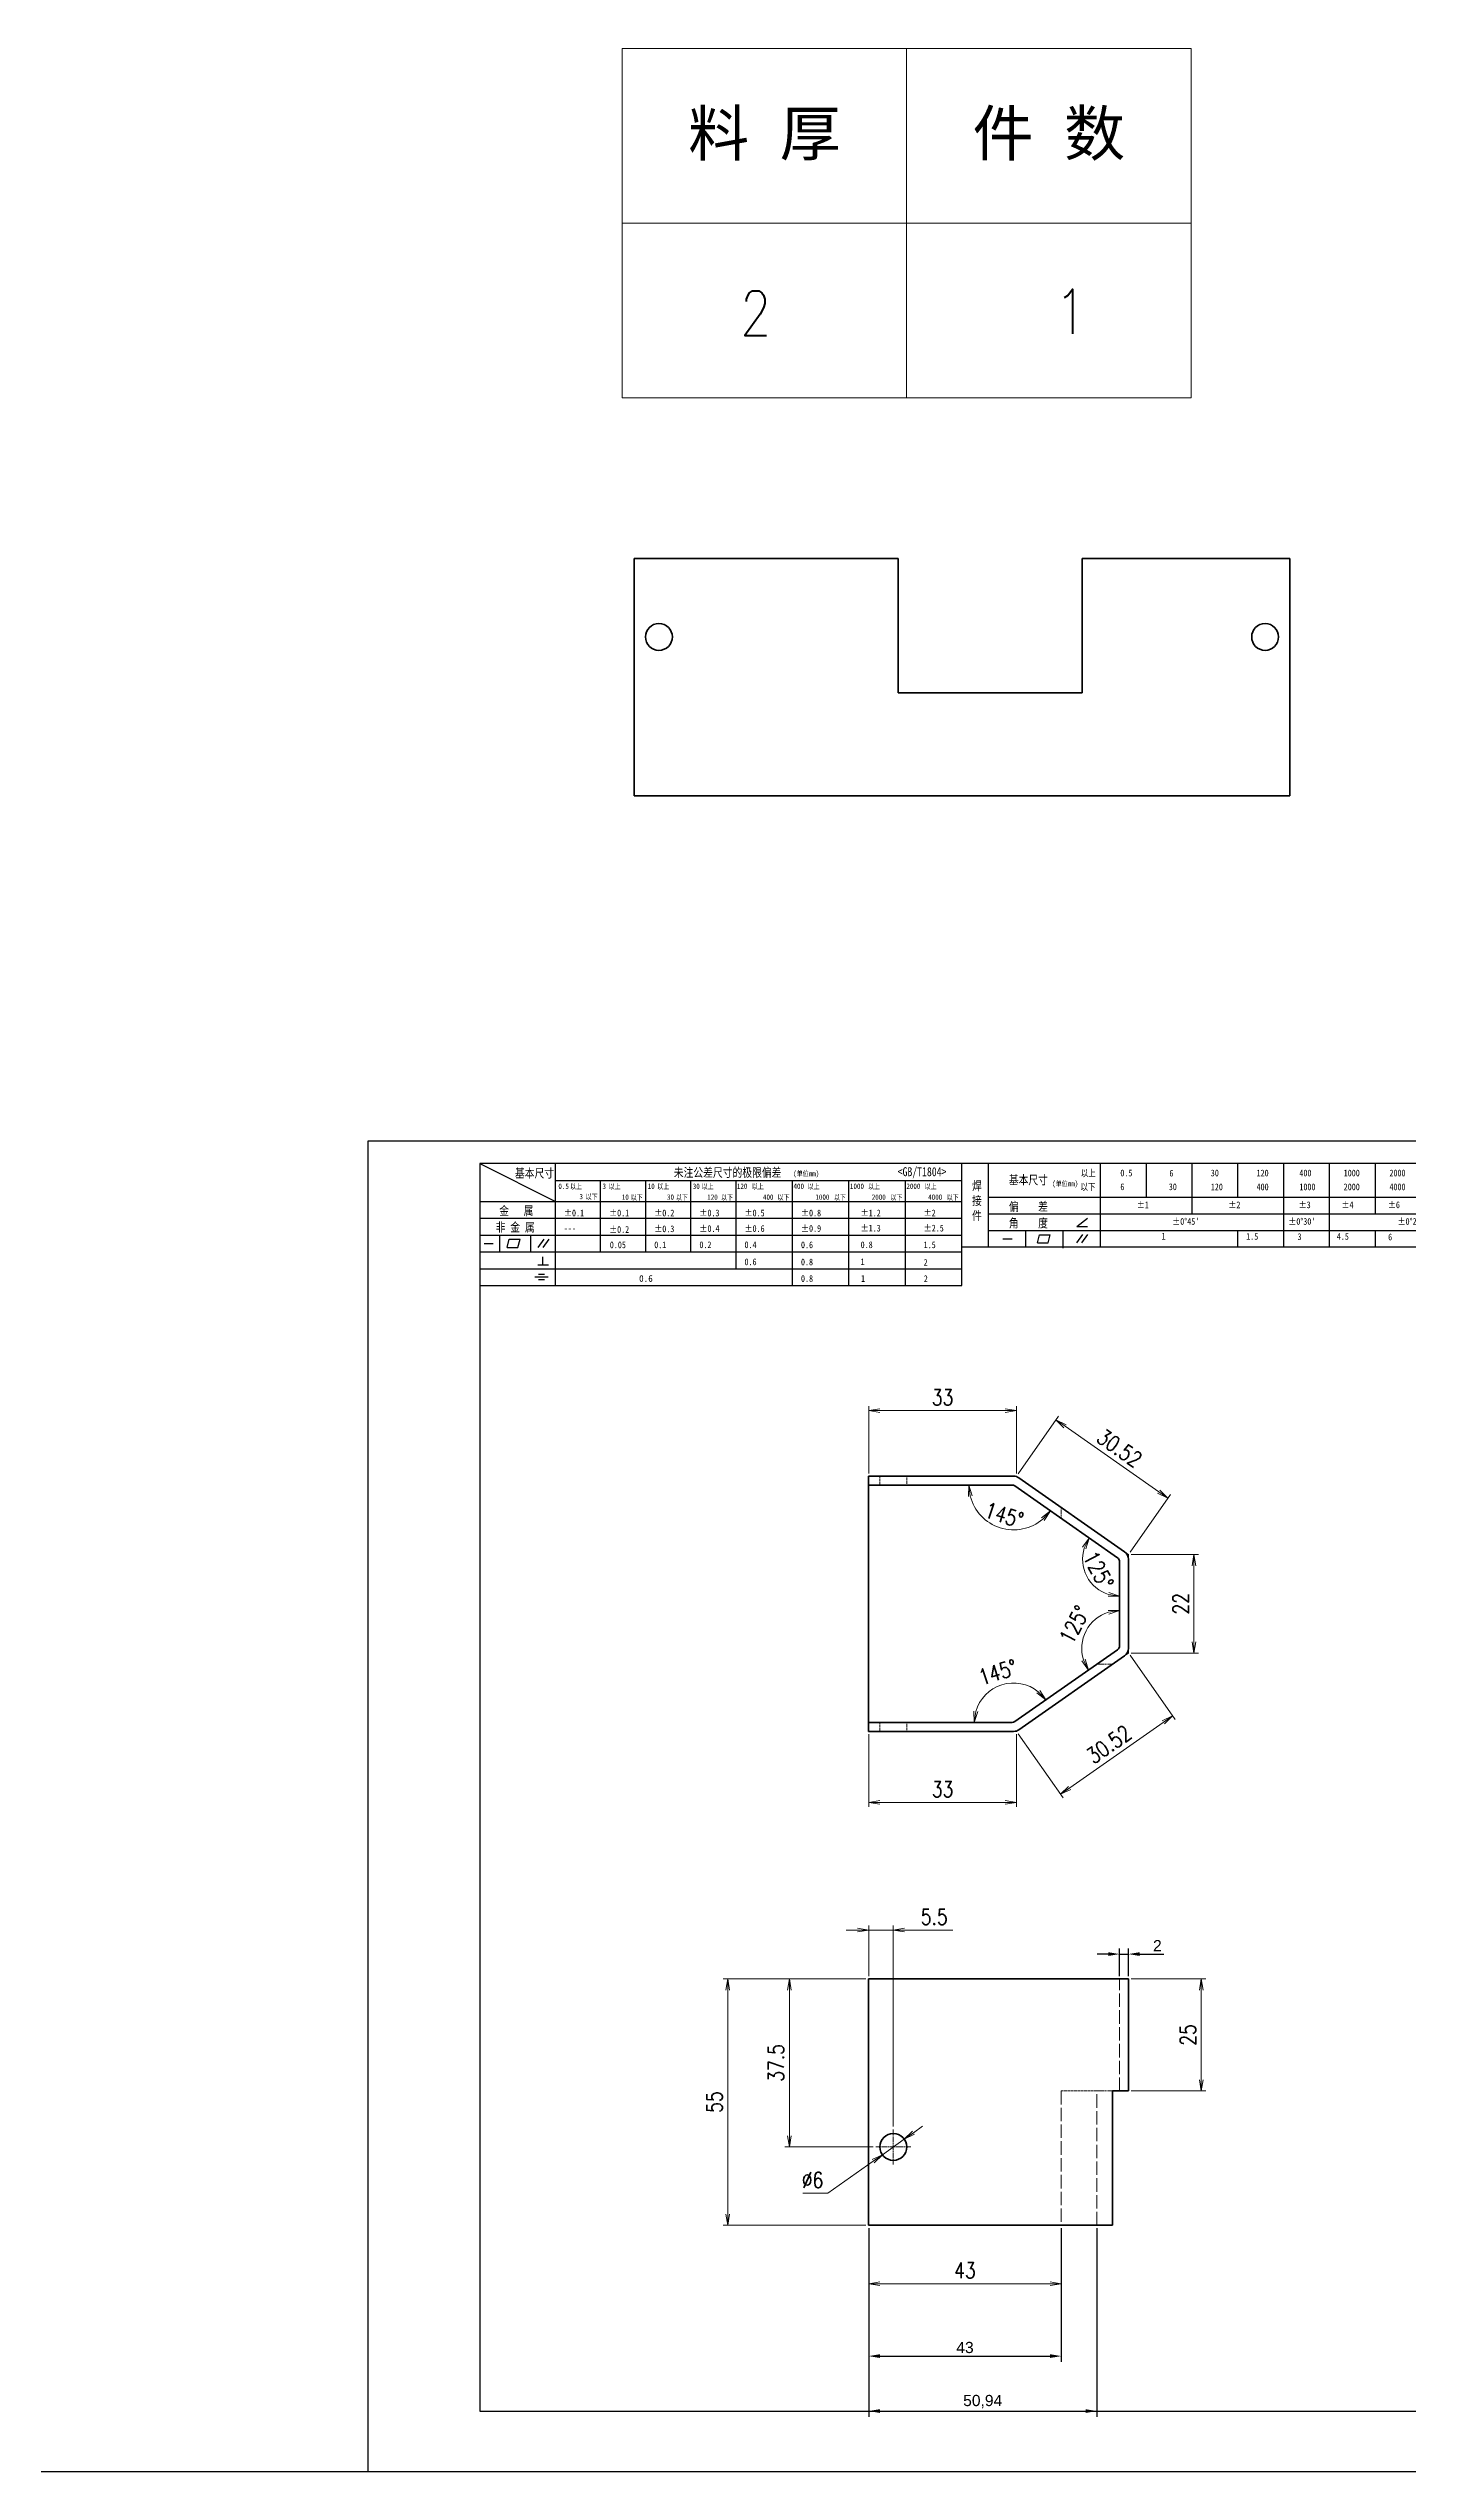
# Model space of a CAD drawing. Header units: millimetres. Extents: x 1201 to 11615, y -7347 to 2683.
# Drawn here: x 10223 to 10526, y -3109 to -2568 of the extents above; entities that cross this region are included whole.
import ezdxf
from ezdxf.enums import TextEntityAlignment as Align

# ---------------------------------------------------------------- set-up
doc = ezdxf.new("R2010")
doc.units = ezdxf.units.MM
doc.linetypes.add('AM_ISO02W050x2', pattern=[3.75, 3, -0.75])
doc.linetypes.add('AM_ISO08W050x2', pattern=[9, 6, -0.75, 1.5, -0.75])
for name, color, linetype, lineweight in [('CENTER', 2, 'AM_ISO08W050x2', 15), ('DIM', 3, 'Continuous', 20), ('DRAWING', 7, 'Continuous', 35), ('HIDDEN', 1, 'AM_ISO02W050x2', 18), ('图框', 7, 'Continuous', 15)]:
    doc.layers.add(name, color=color, linetype=linetype, lineweight=lineweight)
doc.layers.add('图\\M+19E79\\M+195B6\\M+18E9A', color=7, linetype='Continuous')
doc.styles.add('DIM', font='romans.shx', dxfattribs={"width": 0.8, "bigfont": 'bigfont.shx'})
doc.styles.get("Standard").update_dxf_attribs({"font": 'arial.ttf'})
doc.styles.add('国标', font='simfang.ttf', dxfattribs={"width": 0.8})
doc.dimstyles.new('ISO-25', dxfattribs={"dimtxt": 2.5, "dimasz": 2.5, "dimexe": 1.25, "dimexo": 0.625, "dimtad": 1, "dimtxsty": 'Standard', "dimcen": 2.5, "dimadec": 0, "dimazin": 0, "dimtfac": 1, "dimtmove": 0, "dimatfit": 3, "dimfxl": 0, "dimarcsym": 0})
doc.dimstyles.new('YH 1-1', dxfattribs={"dimtxt": 3.5, "dimasz": 2.5, "dimexe": 1, "dimexo": 0.625, "dimgap": 1.2, "dimtad": 1, "dimtoh": 1, "dimzin": 9, "dimdsep": 46, "dimtxsty": 'DIM', "dimblk": 'OPEN', "dimcen": 0, "dimclrd": 8, "dimclre": 8, "dimclrt": 2, "dimazin": 2, "dimtfac": 0.5, "dimtmove": 0, "dimatfit": 3, "dimldrblk": 'OPEN', "dimfxl": 0, "dimtolj": 1, "dimlwd": 13, "dimlwe": 13, "dimarcsym": 0})
doc.dimstyles.new('YH 1-1$0', dxfattribs={"dimtxt": 3.5, "dimasz": 2.5, "dimexe": 1, "dimexo": 0.625, "dimgap": 1.2, "dimtad": 1, "dimzin": 9, "dimdsep": 46, "dimtxsty": 'DIM', "dimblk": 'OPEN', "dimcen": 0, "dimclrd": 8, "dimclre": 8, "dimclrt": 2, "dimazin": 2, "dimtfac": 0.5, "dimtmove": 0, "dimatfit": 3, "dimldrblk": 'OPEN', "dimfxl": 0, "dimtolj": 1, "dimlwd": 13, "dimlwe": 13, "dimarcsym": 0})
doc.dimstyles.new('YH 1-1$3', dxfattribs={"dimtxt": 3.5, "dimasz": 2.5, "dimexe": 1, "dimexo": 0.625, "dimgap": 1.2, "dimtad": 1, "dimtoh": 1, "dimzin": 9, "dimdsep": 46, "dimtxsty": 'DIM', "dimblk": 'OPEN', "dimcen": 0, "dimclrd": 8, "dimclre": 8, "dimclrt": 2, "dimazin": 2, "dimtfac": 0.5, "dimtmove": 0, "dimatfit": 3, "dimldrblk": 'OPEN', "dimfxl": 0, "dimtolj": 1, "dimlwd": 13, "dimlwe": 13, "dimarcsym": 0})

# ---------------------------------------------------------------- blocks, each defined once
blk = doc.blocks.new('GZDEH零件A3图框V01版')
at = {"layer": 'Defpoints', "linetype": 'Continuous'}
for p, q in [((2857.49, -1549.46), (2857.49, -1846.46)), ((3277.49, -1549.46), (2857.49, -1549.46)), ((2857.49, -1846.46), (3277.49, -1846.46))]:
    blk.add_line(p, q, dxfattribs=at)
at = {"layer": '图\\M+19E79\\M+195B6\\M+18E9A', "linetype": 'Continuous', "lineweight": 30}
for p, q in [((2882.49, -1554.46), (2882.49, -1832.96)), ((3272.49, -1554.46), (2882.49, -1554.46)), ((2882.49, -1832.96), (3272.49, -1832.96))]:
    blk.add_line(p, q, dxfattribs=at)
at = {"layer": '图\\M+19E79\\M+195B6\\M+18E9A', "color": 9}
for p, q in [((2882.49, -1554.46), (2899.37, -1562.92)), ((2899.37, -1581.67), (2899.37, -1554.46)), ((2990.09, -1581.67), (2990.09, -1554.46)), ((2996.09, -1573.08), (2996.09, -1554.46)), ((3021.09, -1561.98), (3021.09, -1554.46)), ((3031.31, -1561.98), (3031.31, -1554.46)), ((3041.53, -1561.98), (3041.53, -1554.46)), ((3051.75, -1561.98), (3051.75, -1554.46)), ((3061.98, -1561.98), (3061.98, -1554.46)), ((3072.2, -1561.98), (3072.2, -1554.46)), ((3082.42, -1561.98), (3082.42, -1554.46)), ((2882.49, -1562.92), (2990.09, -1562.92)), ((2899.37, -1558.24), (2990.09, -1558.24)), ((2909.45, -1574.17), (2909.45, -1558.24)), ((2919.53, -1574.17), (2919.53, -1558.24)), ((2929.61, -1574.17), (2929.61, -1558.24)), ((2939.69, -1577.92), (2939.69, -1558.24)), ((2952.29, -1581.67), (2952.29, -1558.24)), ((2964.89, -1581.67), (2964.89, -1558.24)), ((2977.49, -1581.67), (2977.49, -1558.24)), ((2996.09, -1561.98), (3113.09, -1561.98)), ((3021.09, -1573.08), (3021.09, -1561.98)), ((3041.53, -1565.68), (3041.53, -1561.98)), ((3061.98, -1573.08), (3061.98, -1561.98)), ((3072.2, -1573.08), (3072.2, -1561.98)), ((3082.42, -1565.68), (3082.42, -1561.98)), ((2882.49, -1566.67), (2990.09, -1566.67)), ((2996.09, -1565.68), (3113.09, -1565.68)), ((3015.75, -1568.51), (3018.15, -1566.66)), ((3015.75, -1568.51), (3018.15, -1568.51)), ((2882.49, -1570.42), (2990.09, -1570.42)), ((2882.49, -1574.17), (2990.09, -1574.17)), ((2883.43, -1572.27), (2885.49, -1572.27)), ((2886.92, -1574.12), (2886.92, -1570.42)), ((2888.59, -1573.16), (2889.07, -1571.37)), ((2888.59, -1573.16), (2891, -1573.16)), ((2889.07, -1571.37), (2891.48, -1571.37)), ((2891, -1573.16), (2891.48, -1571.37)), ((2893.91, -1574.12), (2893.91, -1570.42)), ((2895.52, -1573.16), (2896.85, -1571.3)), ((2896.6, -1573.16), (2897.94, -1571.3)), ((2990.09, -1573.08), (3113.09, -1573.08)), ((2996.09, -1569.38), (3113.09, -1569.38)), ((2999.26, -1571.23), (3001.32, -1571.23)), ((3004.42, -1573.08), (3004.42, -1569.38)), ((3006.97, -1572.12), (3007.45, -1570.33)), ((3006.97, -1572.12), (3009.39, -1572.12)), ((3007.45, -1570.33), (3009.86, -1570.33)), ((3009.39, -1572.12), (3009.86, -1570.33)), ((3012.75, -1573.08), (3012.75, -1569.38)), ((3012.75, -1573.33), (3012.75, -1573.08)), ((3015.81, -1572.12), (3017.15, -1570.26)), ((3016.89, -1572.12), (3018.23, -1570.26)), ((3051.75, -1573.08), (3051.75, -1569.38)), ((3082.42, -1573.08), (3082.42, -1569.48)), ((2882.49, -1577.92), (2990.09, -1577.92)), ((2895.42, -1577.05), (2897.81, -1577.05)), ((2895.57, -1579.17), (2896.92, -1579.17)), ((2896.58, -1577.05), (2896.58, -1575.28)), ((2882.49, -1581.67), (2990.09, -1581.67)), ((2894.79, -1579.77), (2897.77, -1579.77)), ((2895.57, -1580.37), (2896.93, -1580.37))]:
    blk.add_line(p, q, dxfattribs=at)
at = {"layer": '图\\M+19E79\\M+195B6\\M+18E9A', "color": 9, "style": '国标', "width": 0.8}
for s, height, p in [('基本尺寸', 2, (2890.33, -1557.58)), ('未注公差尺寸的极限偏差', 2, (2925.81, -1557.44)), ('<GB/T1804>', 2, (2975.78, -1557.27)), ('基本尺寸', 2, (3000.6, -1559.1)), ('以上', 1.5, (3016.64, -1557.33)), ('0.5', 1.5, (3025.49, -1557.3)), ('6', 1.5, (3036.45, -1557.34)), ('30', 1.5, (3045.69, -1557.31)), ('120', 1.5, (3055.91, -1557.31)), ('400', 1.5, (3065.46, -1557.31)), ('1000', 1.5, (3075.36, -1557.31)), ('2000', 1.5, (3085.57, -1557.31)), ('30', 1.2, (2930.04, -1560.11)), ('偏    差', 2, (3000.6, -1565.04)), ('以下', 1.5, (3016.58, -1560.43)), ('6', 1.5, (3025.49, -1560.38)), ('±1', 1.5, (3029.16, -1564.42)), ('30', 1.5, (3036.31, -1560.39)), ('120', 1.5, (3045.69, -1560.41)), ('±2', 1.5, (3049.61, -1564.42)), ('400', 1.5, (3055.91, -1560.41)), ('±3', 1.5, (3065.3, -1564.42)), ('1000', 1.5, (3065.46, -1560.41)), ('±4', 1.5, (3074.85, -1564.42)), ('2000', 1.5, (3075.36, -1560.41)), ('±6', 1.5, (3085.22, -1564.42)), ('4000', 1.5, (3085.57, -1560.41)), ('非 金 属', 2, (2886.02, -1569.65)), ('金   属', 2, (2886.82, -1565.98)), ('±0.1', 1.5, (2901.27, -1566.23)), ('±0.1', 1.5, (2911.35, -1566.23)), ('±0.2', 1.5, (2911.35, -1569.92)), ('±0.2', 1.5, (2921.43, -1566.23)), ('±0.3', 1.5, (2921.43, -1569.77)), ('±0.3', 1.5, (2931.51, -1566.23)), ('±0.4', 1.5, (2931.51, -1569.71)), ('±0.5', 1.5, (2941.59, -1566.23)), ('±0.6', 1.5, (2941.59, -1569.71)), ('±0.8', 1.5, (2954.19, -1566.23)), ('±0.9', 1.5, (2954.19, -1569.68)), ('±1.2', 1.5, (2967.51, -1566.23)), ('±1.3', 1.5, (2967.51, -1569.62)), ('±2', 1.5, (2981.58, -1566.23)), ('±2.5', 1.5, (2981.58, -1569.61)), ('角    度', 2, (3000.6, -1568.74)), ("±0%%D45'", 1.5, (3037.06, -1568.12)), ("±0%%D30'", 1.5, (3062.98, -1568.12)), ("±0%%D20'", 1.5, (3087.38, -1568.12)), ('---', 1.5, (2901.27, -1569.65)), ('0.1', 1.5, (2921.43, -1573.34)), ('0.2', 1.5, (2931.51, -1573.33)), ('0.4', 1.5, (2941.59, -1573.33)), ('0.6', 1.5, (2954.19, -1573.35)), ('0.8', 1.5, (2967.51, -1573.33)), ('1.5', 1.5, (2981.58, -1573.34)), ('1', 1.5, (3034.69, -1571.43)), ('1.5', 1.5, (3053.59, -1571.46)), ('3', 1.5, (3065.05, -1571.53)), ('4.5', 1.5, (3073.82, -1571.46)), ('6', 1.5, (3085.28, -1571.6)), ('0.6', 1.5, (2941.59, -1577.14)), ('0.8', 1.5, (2954.19, -1577.17)), ('0.8', 1.5, (2954.19, -1580.87)), ('1', 1.5, (2967.51, -1577.12)), ('1', 1.5, (2967.59, -1580.86)), ('2', 1.5, (2981.58, -1577.26)), ('2', 1.5, (2981.62, -1580.89))]:
    blk.add_text(s, height=height, dxfattribs=at).set_placement(p)
at = {"layer": '图\\M+19E79\\M+195B6\\M+18E9A', "color": 9, "lineweight": 15, "style": '国标', "width": 0.8}
for s, p in [('(单位mm)', (2952.44, -1557.27)), ('0.5', (2900.03, -1560.11)), ('以上', (2902.64, -1560.16)), ('3', (2904.73, -1562.41)), ('以下', (2906.1, -1562.46)), ('3', (2909.88, -1560.11)), ('以上', (2911.25, -1560.16)), ('10', (2914.19, -1562.54)), ('以下', (2916.18, -1562.59)), ('10', (2919.96, -1560.11)), ('以上', (2922.09, -1560.16)), ('30', (2924.27, -1562.54)), ('以下', (2926.26, -1562.59)), ('以上', (2932.02, -1560.16)), ('120', (2933.26, -1562.54)), ('以下', (2936.34, -1562.59)), ('120', (2939.88, -1560.11)), ('以上', (2943.21, -1560.16)), ('400', (2945.7, -1562.54)), ('以下', (2948.94, -1562.59)), ('400', (2952.52, -1560.11)), ('以上', (2955.68, -1560.16)), ('1000', (2957.41, -1562.54)), ('以下', (2961.54, -1562.59)), ('1000', (2965.12, -1560.11)), ('以上', (2969.16, -1560.16)), ('2000', (2969.99, -1562.54)), ('以下', (2974.14, -1562.59)), ('2000', (2977.72, -1560.11)), ('以上', (2981.8, -1560.16)), ('4000', (2982.59, -1562.54)), ('以下', (2986.74, -1562.59)), ('(单位mm)', (3010.27, -1559.51))]:
    blk.add_text(s, height=1.2, dxfattribs=at).set_placement(p)
at = {"layer": '图\\M+19E79\\M+195B6\\M+18E9A', "color": 9, "lineweight": 13, "style": '国标'}
blk.add_text('0.6', height=1.5, dxfattribs=at).set_placement((2918.05, -1580.85))
at = {"layer": '图\\M+19E79\\M+195B6\\M+18E9A', "color": 9, "insert": (2992.39, -1558.41), "char_height": 2, "width": 3.1877, "attachment_point": 1, "style": '国标'}
blk.add_mtext('焊\\P接\\P件', dxfattribs=at)
at = {"layer": '图\\M+19E79\\M+195B6\\M+18E9A', "color": 9, "insert": (2911.51, -1573.37), "char_height": 1.5, "attachment_point": 7, "style": '国标'}
blk.add_mtext_dynamic_manual_height_columns('0.05', width=5.1982, gutter_width=12.5, heights=[0], dxfattribs=at)
blk = doc.blocks.new('_Open')
at = {"color": 0, "linetype": 'ByBlock', "lineweight": -2}
for p, q in [((-1, 0.17), (0, 0)), ((-1, -0.17), (0, 0)), ((0, 0), (-1, 0))]:
    blk.add_line(p, q, dxfattribs=at)
blk = doc.blocks.new('*D750')
at = {"layer": 'Defpoints', "color": 0, "ltscale": 2, "transparency": 16777216}
for p in [(10405.83, -2872.5), (10405.83, -2887.12), (10438.83, -2887.12)]:
    blk.add_point(p, dxfattribs=at)
at = {"layer": 'DIM', "color": 8, "lineweight": 13, "ltscale": 2, "transparency": 16777216}
for p, q in [((10405.83, -2886.5), (10405.83, -2871.5)), ((10438.83, -2886.5), (10438.83, -2871.5)), ((10436.33, -2872.5), (10408.33, -2872.5))]:
    blk.add_line(p, q, dxfattribs=at)
at = {"layer": 'DIM', "color": 8, "lineweight": 13, "ltscale": 2, "transparency": 16777216, "xscale": 2.5, "yscale": 2.5, "zscale": 2.5, "rotation": 180}
blk.add_blockref('_Open', (10405.83, -2872.5), dxfattribs=at)
at = {"layer": 'DIM', "color": 8, "lineweight": 13, "ltscale": 2, "transparency": 16777216, "xscale": 2.5, "yscale": 2.5, "zscale": 2.5}
blk.add_blockref('_Open', (10438.83, -2872.5), dxfattribs=at)
at = {"layer": 'DIM', "color": 2, "ltscale": 2, "transparency": 16777216, "insert": (10422.33, -2869.55), "char_height": 3.5, "attachment_point": 5, "style": 'DIM'}
blk.add_mtext('\\A1;33', dxfattribs=at)
blk = doc.blocks.new('*D751')
at = {"layer": 'Defpoints', "color": 0, "ltscale": 2, "transparency": 16777216}
for p in [(10438.83, -2887.12), (10472.63, -2892.05), (10463.83, -2904.63)]:
    blk.add_point(p, dxfattribs=at)
at = {"layer": 'DIM', "color": 8, "lineweight": 13, "ltscale": 2, "transparency": 16777216}
for p, q in [((10439.18, -2886.61), (10448.2, -2873.73)), ((10449.68, -2875.98), (10470.58, -2890.62)), ((10464.18, -2904.11), (10473.2, -2891.23))]:
    blk.add_line(p, q, dxfattribs=at)
at = {"layer": 'DIM', "color": 8, "lineweight": 13, "ltscale": 2, "transparency": 16777216, "xscale": 2.5, "yscale": 2.5, "zscale": 2.5}
for p, rotation in [((10447.63, -2874.55), 144.9999995960747), ((10472.63, -2892.05), 324.9999995960747)]:
    blk.add_blockref('_Open', p, dxfattribs=dict(at, rotation=rotation))
at = {"layer": 'DIM', "color": 2, "ltscale": 2, "transparency": 16777216, "insert": (10461.82, -2880.88), "char_height": 3.5, "attachment_point": 5, "rotation": 325, "style": 'DIM'}
blk.add_mtext('\\A1;30.52', dxfattribs=at)
blk = doc.blocks.new('*D752')
at = {"layer": 'Defpoints', "color": 0, "ltscale": 2, "transparency": 16777216}
for p in [(10463.83, -2904.63), (10463.83, -2926.61), (10478.45, -2926.61)]:
    blk.add_point(p, dxfattribs=at)
at = {"layer": 'DIM', "color": 8, "lineweight": 13, "ltscale": 2, "transparency": 16777216}
for p, q in [((10464.45, -2904.63), (10479.45, -2904.63)), ((10478.45, -2907.13), (10478.45, -2924.11)), ((10464.45, -2926.61), (10479.45, -2926.61))]:
    blk.add_line(p, q, dxfattribs=at)
at = {"layer": 'DIM', "color": 8, "lineweight": 13, "ltscale": 2, "transparency": 16777216, "xscale": 2.5, "yscale": 2.5, "zscale": 2.5}
for p, rotation in [((10478.45, -2904.63), 90), ((10478.45, -2926.61), 270)]:
    blk.add_blockref('_Open', p, dxfattribs=dict(at, rotation=rotation))
at = {"layer": 'DIM', "color": 2, "ltscale": 2, "transparency": 16777216, "insert": (10475.5, -2915.62), "char_height": 3.5, "attachment_point": 5, "rotation": 90, "style": 'DIM'}
blk.add_mtext('\\A1;22', dxfattribs=at)
blk = doc.blocks.new('*D753')
at = {"layer": 'Defpoints', "color": 0, "ltscale": 2, "transparency": 16777216}
for p in [(10463.83, -2926.61), (10438.83, -2944.12), (10448.66, -2958.16)]:
    blk.add_point(p, dxfattribs=at)
at = {"layer": 'DIM', "color": 8, "lineweight": 13, "ltscale": 2, "transparency": 16777216}
for p, q in [((10464.18, -2927.13), (10474.23, -2941.48)), ((10471.61, -2942.09), (10450.71, -2956.73)), ((10439.18, -2944.63), (10449.23, -2958.98))]:
    blk.add_line(p, q, dxfattribs=at)
at = {"layer": 'DIM', "color": 8, "lineweight": 13, "ltscale": 2, "transparency": 16777216, "xscale": 2.5, "yscale": 2.5, "zscale": 2.5}
for p, rotation in [((10473.66, -2940.66), 35.00000037787673), ((10448.66, -2958.16), 215.0000003778767)]:
    blk.add_blockref('_Open', p, dxfattribs=dict(at, rotation=rotation))
at = {"layer": 'DIM', "color": 2, "ltscale": 2, "transparency": 16777216, "insert": (10459.47, -2946.99), "char_height": 3.5, "attachment_point": 5, "rotation": 35, "style": 'DIM'}
blk.add_mtext('\\A1;30.52', dxfattribs=at)
blk = doc.blocks.new('*D754')
at = {"layer": 'Defpoints', "color": 0, "ltscale": 2, "transparency": 16777216}
for p in [(10405.83, -2944.12), (10438.83, -2944.12), (10438.83, -2959.97)]:
    blk.add_point(p, dxfattribs=at)
at = {"layer": 'DIM', "color": 8, "lineweight": 13, "ltscale": 2, "transparency": 16777216}
for p, q in [((10405.83, -2944.75), (10405.83, -2960.97)), ((10438.83, -2944.75), (10438.83, -2960.97)), ((10408.33, -2959.97), (10436.33, -2959.97))]:
    blk.add_line(p, q, dxfattribs=at)
at = {"layer": 'DIM', "color": 8, "lineweight": 13, "ltscale": 2, "transparency": 16777216, "xscale": 2.5, "yscale": 2.5, "zscale": 2.5, "rotation": 180}
blk.add_blockref('_Open', (10405.83, -2959.97), dxfattribs=at)
at = {"layer": 'DIM', "color": 8, "lineweight": 13, "ltscale": 2, "transparency": 16777216, "xscale": 2.5, "yscale": 2.5, "zscale": 2.5}
blk.add_blockref('_Open', (10438.83, -2959.97), dxfattribs=at)
at = {"layer": 'DIM', "color": 2, "ltscale": 2, "transparency": 16777216, "insert": (10422.33, -2957.02), "char_height": 3.5, "attachment_point": 5, "style": 'DIM'}
blk.add_mtext('\\A1;33', dxfattribs=at)
blk = doc.blocks.new('*D755')
at = {"layer": 'Defpoints', "color": 0, "ltscale": 2, "transparency": 16777216}
for p in [(10405.83, -2889.12), (10437.88, -2889.12), (10438.45, -2889.3), (10431.55, -2896.59), (10461.4, -2905.37)]:
    blk.add_point(p, dxfattribs=at)
at = {"layer": 'DIM', "color": 8, "lineweight": 13, "ltscale": 2, "transparency": 16777216}
blk.add_arc((10438.2, -2889.12), 10, 194.362, 310.638, dxfattribs=at)
at = {"layer": 'DIM', "color": 8, "lineweight": 13, "ltscale": 2, "transparency": 16777216, "xscale": 2.5, "yscale": 2.5, "zscale": 2.5}
for p, rotation in [((10428.2, -2889.12), 97.18098133258002), ((10446.39, -2894.86), 47.81901785961019)]:
    blk.add_blockref('_Open', p, dxfattribs=dict(at, rotation=rotation))
at = {"layer": 'DIM', "color": 2, "ltscale": 2, "transparency": 16777216, "insert": (10436.08, -2895.84), "char_height": 3.5, "attachment_point": 5, "rotation": 342.5, "style": 'DIM'}
blk.add_mtext('\\A1;145\\M+1818B', dxfattribs=at)
blk = doc.blocks.new('*D756')
at = {"layer": 'Defpoints', "color": 0, "ltscale": 2, "transparency": 16777216}
for p in [(10438.45, -2889.3), (10453.64, -2906.62), (10461.4, -2905.37), (10461.83, -2906.19), (10461.83, -2925.05)]:
    blk.add_point(p, dxfattribs=at)
at = {"layer": 'DIM', "color": 8, "lineweight": 13, "ltscale": 2, "transparency": 16777216}
blk.add_arc((10461.83, -2905.67), 8.24, 162.4435, 252.5565, dxfattribs=at)
at = {"layer": 'DIM', "color": 8, "lineweight": 13, "ltscale": 2, "transparency": 16777216, "xscale": 2.5, "yscale": 2.5, "zscale": 2.5}
for p, rotation in [((10455.07, -2900.94), 63.72176152296323), ((10461.83, -2913.91), 351.2782376692675)]:
    blk.add_blockref('_Open', p, dxfattribs=dict(at, rotation=rotation))
at = {"layer": 'DIM', "color": 2, "ltscale": 2, "transparency": 16777216, "insert": (10457.13, -2908.11), "char_height": 3.5, "attachment_point": 5, "rotation": 297.5, "style": 'DIM'}
blk.add_mtext('\\A1;125\\M+1818B', dxfattribs=at)
blk = doc.blocks.new('*D757')
at = {"layer": 'Defpoints', "color": 0, "ltscale": 2, "transparency": 16777216}
for p in [(10461.83, -2906.19), (10453.46, -2924.6), (10461.4, -2925.87), (10461.83, -2925.05), (10438.45, -2941.94)]:
    blk.add_point(p, dxfattribs=at)
at = {"layer": 'DIM', "color": 8, "lineweight": 13, "ltscale": 2, "transparency": 16777216}
blk.add_arc((10461.83, -2925.57), 8.43, 107.0611, 197.9389, dxfattribs=at)
at = {"layer": 'DIM', "color": 8, "lineweight": 13, "ltscale": 2, "transparency": 16777216, "xscale": 2.5, "yscale": 2.5, "zscale": 2.5}
for p, rotation in [((10461.83, -2917.15), 8.530535466713927), ((10454.92, -2930.41), 296.469463725559)]:
    blk.add_blockref('_Open', p, dxfattribs=dict(at, rotation=rotation))
at = {"layer": 'DIM', "color": 2, "ltscale": 2, "transparency": 16777216, "insert": (10451.76, -2920.28), "char_height": 3.5, "attachment_point": 5, "rotation": 62.2462, "style": 'DIM'}
blk.add_mtext('\\A1;125\\M+1818B', dxfattribs=at)
blk = doc.blocks.new('*D758')
at = {"layer": 'Defpoints', "color": 0, "ltscale": 2, "transparency": 16777216}
for p in [(10461.4, -2925.87), (10439.22, -2933.37), (10405.83, -2942.12), (10437.88, -2942.12), (10438.45, -2941.94)]:
    blk.add_point(p, dxfattribs=at)
at = {"layer": 'DIM', "color": 8, "lineweight": 13, "ltscale": 2, "transparency": 16777216}
blk.add_arc((10438.2, -2942.12), 8.81, 51.3171, 163.6829, dxfattribs=at)
at = {"layer": 'DIM', "color": 8, "lineweight": 13, "ltscale": 2, "transparency": 16777216, "xscale": 2.5, "yscale": 2.5, "zscale": 2.5}
for p, rotation in [((10445.41, -2937.07), 313.1585556058383), ((10429.39, -2942.12), 261.8414435951153)]:
    blk.add_blockref('_Open', p, dxfattribs=dict(at, rotation=rotation))
at = {"layer": 'DIM', "color": 2, "ltscale": 2, "transparency": 16777216, "insert": (10434.66, -2930.91), "char_height": 3.5, "attachment_point": 5, "rotation": 17.5, "style": 'DIM'}
blk.add_mtext('\\A1;145\\M+1818B', dxfattribs=at)
blk = doc.blocks.new('*D759')
at = {"layer": 'Defpoints', "color": 0, "ltscale": 2, "transparency": 16777216}
for p in [(10405.83, -2999.38), (10374.36, -3054.38), (10405.83, -3054.38)]:
    blk.add_point(p, dxfattribs=at)
at = {"layer": 'DIM', "color": 8, "lineweight": 13, "ltscale": 2, "transparency": 16777216}
for p, q in [((10405.2, -2999.38), (10373.36, -2999.38)), ((10374.36, -3001.88), (10374.36, -3051.88)), ((10405.2, -3054.38), (10373.36, -3054.38))]:
    blk.add_line(p, q, dxfattribs=at)
at = {"layer": 'DIM', "color": 8, "lineweight": 13, "ltscale": 2, "transparency": 16777216, "xscale": 2.5, "yscale": 2.5, "zscale": 2.5}
for p, rotation in [((10374.36, -2999.38), 90), ((10374.36, -3054.38), 270)]:
    blk.add_blockref('_Open', p, dxfattribs=dict(at, rotation=rotation))
at = {"layer": 'DIM', "color": 2, "ltscale": 2, "transparency": 16777216, "insert": (10371.41, -3026.88), "char_height": 3.5, "attachment_point": 5, "rotation": 90, "style": 'DIM'}
blk.add_mtext('\\A1;55', dxfattribs=at)
blk = doc.blocks.new('*D760')
at = {"layer": 'Defpoints', "color": 0, "ltscale": 2, "transparency": 16777216}
for p in [(10388.12, -2999.38), (10405.83, -2999.38), (10407.43, -3036.88)]:
    blk.add_point(p, dxfattribs=at)
at = {"layer": 'DIM', "color": 8, "lineweight": 13, "ltscale": 2, "transparency": 16777216}
for p, q in [((10405.2, -2999.38), (10387.12, -2999.38)), ((10388.12, -3034.38), (10388.12, -3001.88)), ((10406.8, -3036.88), (10387.12, -3036.88))]:
    blk.add_line(p, q, dxfattribs=at)
at = {"layer": 'DIM', "color": 8, "lineweight": 13, "ltscale": 2, "transparency": 16777216, "xscale": 2.5, "yscale": 2.5, "zscale": 2.5}
for p, rotation in [((10388.12, -2999.38), 90), ((10388.12, -3036.88), 270)]:
    blk.add_blockref('_Open', p, dxfattribs=dict(at, rotation=rotation))
at = {"layer": 'DIM', "color": 2, "ltscale": 2, "transparency": 16777216, "insert": (10385.17, -3018.13), "char_height": 3.5, "attachment_point": 5, "rotation": 90, "style": 'DIM'}
blk.add_mtext('\\A1;37.5', dxfattribs=at)
blk = doc.blocks.new('*D761')
at = {"layer": 'Defpoints', "color": 0, "ltscale": 2, "transparency": 16777216}
for p in [(10408.88, -3038.61), (10413.78, -3035.15)]:
    blk.add_point(p, dxfattribs=at)
at = {"layer": 'DIM', "color": 8, "lineweight": 13, "ltscale": 2, "transparency": 16777216}
for p, q in [((10415.82, -3033.71), (10417.86, -3032.26)), ((10396.7, -3047.22), (10406.83, -3040.05)), ((10413.78, -3035.15), (10408.88, -3038.61)), ((10391.1, -3047.22), (10396.7, -3047.22))]:
    blk.add_line(p, q, dxfattribs=at)
at = {"layer": 'DIM', "color": 8, "lineweight": 13, "ltscale": 2, "transparency": 16777216, "xscale": 2.5, "yscale": 2.5, "zscale": 2.5}
for p, rotation in [((10413.78, -3035.15), 215.2482631650979), ((10408.88, -3038.61), 35.24826316509785)]:
    blk.add_blockref('_Open', p, dxfattribs=dict(at, rotation=rotation))
at = {"layer": 'DIM', "color": 2, "ltscale": 2, "transparency": 16777216, "insert": (10393.3, -3044.27), "char_height": 3.5, "attachment_point": 5, "style": 'DIM'}
blk.add_mtext('\\A1;∅6', dxfattribs=at)
blk = doc.blocks.new('*D762')
at = {"layer": 'Defpoints', "color": 0, "ltscale": 2, "transparency": 16777216}
for p in [(10405.83, -2988.47), (10405.83, -2999.38), (10411.33, -3032.98)]:
    blk.add_point(p, dxfattribs=at)
at = {"layer": 'DIM', "color": 8, "lineweight": 13, "ltscale": 2, "transparency": 16777216}
for p, q in [((10403.33, -2988.47), (10400.83, -2988.47)), ((10405.83, -2998.75), (10405.83, -2987.47)), ((10405.83, -2988.47), (10411.33, -2988.47)), ((10411.33, -3032.35), (10411.33, -2987.47)), ((10413.83, -2988.47), (10424.59, -2988.47))]:
    blk.add_line(p, q, dxfattribs=at)
at = {"layer": 'DIM', "color": 8, "lineweight": 13, "ltscale": 2, "transparency": 16777216, "xscale": 2.5, "yscale": 2.5, "zscale": 2.5}
blk.add_blockref('_Open', (10405.83, -2988.47), dxfattribs=at)
at = {"layer": 'DIM', "color": 8, "lineweight": 13, "ltscale": 2, "transparency": 16777216, "xscale": 2.5, "yscale": 2.5, "zscale": 2.5, "rotation": 180}
blk.add_blockref('_Open', (10411.33, -2988.47), dxfattribs=at)
at = {"layer": 'DIM', "color": 2, "ltscale": 2, "transparency": 16777216, "insert": (10420.46, -2985.52), "char_height": 3.5, "attachment_point": 5, "style": 'DIM'}
blk.add_mtext('\\A1;5.5', dxfattribs=at)
blk = doc.blocks.new('*D763')
at = {"layer": 'Defpoints', "color": 0, "ltscale": 2, "transparency": 16777216}
for p in [(10405.83, -3054.38), (10448.83, -3054.38), (10405.83, -3067.41)]:
    blk.add_point(p, dxfattribs=at)
at = {"layer": 'DIM', "color": 8, "lineweight": 13, "ltscale": 2, "transparency": 16777216}
for p, q in [((10405.83, -3055), (10405.83, -3068.41)), ((10448.83, -3055), (10448.83, -3068.41)), ((10446.33, -3067.41), (10408.33, -3067.41))]:
    blk.add_line(p, q, dxfattribs=at)
at = {"layer": 'DIM', "color": 8, "lineweight": 13, "ltscale": 2, "transparency": 16777216, "xscale": 2.5, "yscale": 2.5, "zscale": 2.5, "rotation": 180}
blk.add_blockref('_Open', (10405.83, -3067.41), dxfattribs=at)
at = {"layer": 'DIM', "color": 8, "lineweight": 13, "ltscale": 2, "transparency": 16777216, "xscale": 2.5, "yscale": 2.5, "zscale": 2.5}
blk.add_blockref('_Open', (10448.83, -3067.41), dxfattribs=at)
at = {"layer": 'DIM', "color": 2, "ltscale": 2, "transparency": 16777216, "insert": (10427.33, -3064.46), "char_height": 3.5, "attachment_point": 5, "style": 'DIM'}
blk.add_mtext('\\A1;43', dxfattribs=at)
blk = doc.blocks.new('*D764')
at = {"layer": 'Defpoints', "color": 0, "ltscale": 2, "transparency": 16777216}
for p in [(10463.83, -2999.38), (10480.09, -2999.38), (10463.83, -3024.38)]:
    blk.add_point(p, dxfattribs=at)
at = {"layer": 'DIM', "color": 8, "lineweight": 13, "ltscale": 2, "transparency": 16777216}
for p, q in [((10464.45, -2999.38), (10481.09, -2999.38)), ((10480.09, -3021.88), (10480.09, -3001.88)), ((10464.45, -3024.38), (10481.09, -3024.38))]:
    blk.add_line(p, q, dxfattribs=at)
at = {"layer": 'DIM', "color": 8, "lineweight": 13, "ltscale": 2, "transparency": 16777216, "xscale": 2.5, "yscale": 2.5, "zscale": 2.5}
for p, rotation in [((10480.09, -2999.38), 90), ((10480.09, -3024.38), 270)]:
    blk.add_blockref('_Open', p, dxfattribs=dict(at, rotation=rotation))
at = {"layer": 'DIM', "color": 2, "ltscale": 2, "transparency": 16777216, "insert": (10477.14, -3011.88), "char_height": 3.5, "attachment_point": 5, "rotation": 90, "style": 'DIM'}
blk.add_mtext('\\A1;25', dxfattribs=at)
blk = doc.blocks.new('*D937')
at = {"layer": 'Defpoints', "color": 0, "transparency": 16777216}
for p in [(10405.83, -3054.38), (10448.83, -3054.38), (10448.83, -3083.58)]:
    blk.add_point(p, dxfattribs=at)
at = {"layer": 'DIM', "color": 0, "lineweight": -2, "transparency": 16777216}
for p, q in [((10405.83, -3055), (10405.83, -3084.83)), ((10448.83, -3055), (10448.83, -3084.83)), ((10408.33, -3083.58), (10446.33, -3083.58))]:
    blk.add_line(p, q, dxfattribs=at)
at = {"layer": 'DIM', "color": 0, "transparency": 16777216}
for points in [[(10408.33, -3083.16), (10408.33, -3083.99), (10405.83, -3083.58)], [(10446.33, -3083.16), (10446.33, -3083.99), (10448.83, -3083.58)]]:
    blk.add_solid(points, dxfattribs=at)
at = {"layer": 'DIM', "color": 0, "transparency": 16777216, "insert": (10427.33, -3081.67), "char_height": 2.5, "attachment_point": 5}
blk.add_mtext('43', dxfattribs=at)
blk = doc.blocks.new('*D938')
at = {"layer": 'Defpoints', "color": 0, "transparency": 16777216}
for p in [(10405.83, -3054.38), (10456.76, -3054.38), (10456.76, -3095.85)]:
    blk.add_point(p, dxfattribs=at)
at = {"layer": 'DIM', "color": 0, "lineweight": -2, "transparency": 16777216}
for p, q in [((10405.83, -3055), (10405.83, -3097.1)), ((10456.76, -3055), (10456.76, -3097.1)), ((10408.33, -3095.85), (10454.26, -3095.85))]:
    blk.add_line(p, q, dxfattribs=at)
at = {"layer": 'DIM', "color": 0, "transparency": 16777216}
for points in [[(10408.33, -3095.43), (10408.33, -3096.27), (10405.83, -3095.85)], [(10454.26, -3095.43), (10454.26, -3096.27), (10456.76, -3095.85)]]:
    blk.add_solid(points, dxfattribs=at)
at = {"layer": 'DIM', "color": 0, "transparency": 16777216, "insert": (10431.29, -3093.72), "char_height": 2.5, "attachment_point": 5}
blk.add_mtext('50,94', dxfattribs=at)
blk = doc.blocks.new('*D940')
at = {"layer": 'Defpoints', "color": 0, "transparency": 16777216}
for p in [(10463.83, -2993.83), (10461.83, -2999.38), (10463.83, -2999.38)]:
    blk.add_point(p, dxfattribs=at)
at = {"layer": 'DIM', "color": 0, "lineweight": -2, "transparency": 16777216}
for p, q in [((10459.33, -2993.83), (10456.83, -2993.83)), ((10461.83, -2998.75), (10461.83, -2992.58)), ((10461.83, -2993.83), (10463.83, -2993.83)), ((10463.83, -2998.75), (10463.83, -2992.58)), ((10466.33, -2993.83), (10471.73, -2993.83))]:
    blk.add_line(p, q, dxfattribs=at)
at = {"layer": 'DIM', "color": 0, "transparency": 16777216}
for points in [[(10459.33, -2993.41), (10459.33, -2994.24), (10461.83, -2993.83)], [(10466.33, -2993.41), (10466.33, -2994.24), (10463.83, -2993.83)]]:
    blk.add_solid(points, dxfattribs=at)
at = {"layer": 'DIM', "color": 0, "transparency": 16777216, "insert": (10470.28, -2991.95), "char_height": 2.5, "attachment_point": 5}
blk.add_mtext('2', dxfattribs=at)
blk = doc.blocks.new('*T31')
at = {"color": 0, "linetype": 'ByBlock', "lineweight": -2, "transparency": 16777216}
for p, q in [((0, 0), (127, 0)), ((0, 0), (0, -78)), ((63.5, 0), (63.5, -78)), ((127, 0), (127, -78)), ((0, -39), (127, -39)), ((0, -78), (127, -78))]:
    blk.add_line(p, q, dxfattribs=at)
at = {"color": 0, "transparency": 16777216, "char_height": 10, "width": 60.5, "attachment_point": 5}
for s, insert in [('{\\fSimSun|b0|i0|c134|p2;料 厚}', (31.75, -19.5)), ('{\\fSimSun|b0|i0|c134|p2;件 数}', (95.25, -19.5))]:
    blk.add_mtext(s, dxfattribs=dict(at, insert=insert))
blk = doc.blocks.new('拆图参数')
blk.add_blockref('*T31', (-63.5, 78))
at = {"style": 'DIM', "width": 0.8}
blk.add_attdef('6', text='', height=10, dxfattribs=at).set_placement((-37.13, 18.91), align=Align.MIDDLE_LEFT)
blk.add_attdef('1', text='', height=10, dxfattribs=at).set_placement((36.65, 19.27), align=Align.MIDDLE_CENTER)

msp = doc.modelspace()

# ---------------------------------------------------------------- linework, layer by layer
msp.add_line((10120.957, -3109.349), (11615.446, -3109.349))
at = {"layer": 'CENTER', "ltscale": 0.195001}
for p, q in [((10411.326, -3032.979), (10411.326, -3040.779)), ((10415.226, -3036.879), (10407.426, -3036.879))]:
    msp.add_line(p, q, dxfattribs=at)
at = {"layer": 'DIM', "ltscale": 2}
for p, q in [((10438.196, -2887.12), (10438.826, -2887.12)), ((10439.343, -2887.482), (10438.826, -2887.12)), ((10462.973, -2904.028), (10463.826, -2904.625)), ((10463.826, -2905.666), (10463.826, -2904.625)), ((10463.826, -2925.574), (10463.826, -2926.615)), ((10462.973, -2927.212), (10463.826, -2926.615)), ((10438.196, -2944.12), (10438.826, -2944.12)), ((10439.343, -2943.758), (10438.826, -2944.12))]:
    msp.add_line(p, q, dxfattribs=at)
at = {"layer": 'DRAWING', "lineweight": 35}
for p, q in [((10401.924, -2682.273), (10353.494, -2682.273)), ((10353.494, -2682.273), (10353.494, -2735.273)), ((10401.924, -2682.273), (10412.384, -2682.273)), ((10412.384, -2682.273), (10412.384, -2712.273)), ((10499.844, -2682.273), (10453.494, -2682.273)), ((10453.494, -2682.273), (10453.494, -2712.273)), ((10499.844, -2735.273), (10499.844, -2682.273)), ((10412.384, -2712.273), (10453.494, -2712.273)), ((10353.494, -2735.273), (10499.844, -2735.273)), ((10405.826, -2887.12), (10438.196, -2887.12)), ((10439.343, -2887.482), (10462.973, -2904.028)), ((10437.88, -2889.12), (10405.826, -2889.12)), ((10405.826, -2889.12), (10405.826, -2942.12)), ((10461.4, -2905.368), (10438.454, -2889.301)), ((10438.454, -2941.939), (10461.4, -2925.872)), ((10462.973, -2927.212), (10439.343, -2943.758)), ((10405.826, -2942.12), (10437.88, -2942.12)), ((10438.196, -2944.12), (10405.826, -2944.12)), ((10438.196, -2999.379), (10405.826, -2999.379)), ((10405.826, -2999.379), (10405.826, -3054.379)), ((10462.973, -2999.379), (10439.343, -2999.379)), ((10463.826, -2999.379), (10463.826, -3024.379)), ((10460.248, -3054.379), (10460.248, -3024.379)), ((10438.196, -3054.379), (10405.826, -3054.379)), ((10460.248, -3054.379), (10439.343, -3054.379))]:
    msp.add_line(p, q, dxfattribs=at)
at = {"layer": 'DRAWING', "lineweight": 35, "ltscale": 0.05}
for p, q in [((10405.826, -2889.12), (10405.826, -2887.12)), ((10405.826, -2944.12), (10405.826, -2942.12))]:
    msp.add_line(p, q, dxfattribs=at)
at = {"layer": 'DRAWING', "lineweight": 35, "ltscale": 0.471656}
msp.add_line((10461.826, -2925.053), (10461.826, -2906.187), dxfattribs=at)
at = {"layer": 'DRAWING', "lineweight": 35, "ltscale": 0.497684}
msp.add_line((10463.826, -2905.666), (10463.826, -2925.574), dxfattribs=at)
at = {"layer": 'DRAWING', "lineweight": 35, "ltscale": 0.028679}
for p, q in [((10439.343, -2999.379), (10438.196, -2999.379)), ((10438.196, -3054.379), (10439.343, -3054.379))]:
    msp.add_line(p, q, dxfattribs=at)
at = {"layer": 'DRAWING', "lineweight": 35, "ltscale": 0.021321}
for p, q in [((10463.826, -2999.379), (10462.973, -2999.379)), ((10463.826, -3024.379), (10462.973, -3024.379))]:
    msp.add_line(p, q, dxfattribs=at)
at = {"layer": 'DRAWING', "lineweight": 35, "ltscale": 0.068123}
msp.add_line((10460.248, -3024.379), (10462.973, -3024.379), dxfattribs=at)
at = {"layer": 'DRAWING', "lineweight": 35}
for centre in [(10358.994, -2699.773), (10494.344, -2699.773), (10411.326, -3036.879)]:
    msp.add_circle(centre, 3, dxfattribs=at)
for centre, radius, start, end in [((10438.196, -2889.12), 2, 55.0004, 89.99968), ((10437.88, -2890.12), 1, 55.0004, 89.99968), ((10461.826, -2905.666), 2, 0.00015, 54.99993), ((10460.826, -2906.187), 1, 0.00006, 55.00002), ((10460.826, -2925.053), 1, 305.00006, 0.00002), ((10461.826, -2925.574), 2, 305.00015, 359.99993), ((10437.88, -2941.12), 1, 270.00004, 305.00004), ((10438.196, -2942.12), 2, 270.0004, 304.99968), ((10411.326, -3036.879), 3, 208.64933, 217.83805)]:
    msp.add_arc(centre, radius, start, end, dxfattribs=at)
at = {"layer": 'HIDDEN', "ltscale": 0.05}
for p, q in [((10408.326, -2887.12), (10408.326, -2889.12)), ((10414.326, -2889.12), (10414.326, -2887.12)), ((10408.326, -2942.12), (10408.326, -2944.12)), ((10414.326, -2944.12), (10414.326, -2942.12))]:
    msp.add_line(p, q, dxfattribs=at)
at = {"layer": 'HIDDEN', "ltscale": 0.061039}
msp.add_line((10448.826, -2894.122), (10448.826, -2896.564), dxfattribs=at)
at = {"layer": 'HIDDEN', "ltscale": 0.087172}
for p, q in [((10460.248, -2929.12), (10456.762, -2929.12)), ((10460.248, -3024.379), (10456.762, -3024.379))]:
    msp.add_line(p, q, dxfattribs=at)
at = {"layer": 'HIDDEN'}
for p, q in [((10461.826, -3024.379), (10461.826, -2999.379)), ((10448.826, -3024.379), (10448.826, -3054.379)), ((10456.761, -3054.379), (10456.762, -3024.379))]:
    msp.add_line(p, q, dxfattribs=at)
at = {"layer": 'HIDDEN', "ltscale": 0.198383}
msp.add_line((10456.761, -3024.379), (10448.826, -3024.379), dxfattribs=at)
at = {"layer": 'HIDDEN'}
msp.add_arc((10411.326, -3036.879), 3, 28.64648, 37.83803, dxfattribs=at)

# ---------------------------------------------------------------- block references
at = {"layer": 'DIM'}
msp.add_blockref('拆图参数', (10414.307, -2646.395), dxfattribs=at).add_auto_attribs({'1': '1', '6': '2'})
at = {"layer": '图框'}
msp.add_blockref('GZDEH零件A3图框V01版', (7436.526, -1262.888), dxfattribs=at)

# ---------------------------------------------------------------- dimensions: what is measured, and where the dimension line sits
at = {"layer": 'DIM', "ltscale": 2}
for base, p1, p2, picture, middle in [((10405.826, -2872.5), (10438.826, -2887.12), (10405.826, -2887.12), '*D750', (10422.326, -2869.55)), ((10438.826, -2959.969), (10405.826, -2944.12), (10438.826, -2944.12), '*D754', (10422.326, -2957.019)), ((10405.826, -3067.409), (10448.826, -3054.379), (10405.826, -3054.379), '*D763', (10427.326, -3064.459))]:
    dim = msp.add_linear_dim(base=base, p1=p1, p2=p2, dimstyle='YH 1-1$0', dxfattribs=at)
    dim.commit()
    dim.dimension.update_dxf_attribs({"geometry": picture, "text_midpoint": middle})
for p1, p2, distance, picture, middle in [((10438.826, -2887.12), (10463.826, -2904.625), 15.348, '*D751', (10461.821, -2880.884)), ((10463.826, -2926.615), (10438.826, -2944.12), 17.142, '*D753', (10459.466, -2946.993))]:
    dim = msp.add_aligned_dim(p1=p1, p2=p2, distance=distance, dimstyle='YH 1-1$0', dxfattribs=at)
    dim.commit()
    dim.dimension.update_dxf_attribs({"geometry": picture, "text_midpoint": middle})
for base, line1, line2, picture, middle in [((10431.548, -2896.59), ((10438.454, -2889.301), (10461.4, -2905.368)), ((10405.826, -2889.12), (10437.88, -2889.12)), '*D755', (10436.076, -2895.844)), ((10439.218, -2933.371), ((10437.88, -2942.12), (10405.826, -2942.12)), ((10461.4, -2925.872), (10438.454, -2941.939)), '*D758', (10434.66, -2930.906))]:
    dim = msp.add_angular_dim_2l(base=base, line1=line1, line2=line2, dimstyle='YH 1-1', dxfattribs=at)
    dim.commit()
    dim.dimension.update_dxf_attribs({"geometry": picture, "text_midpoint": middle})
for base, line1, line2, picture, middle in [((10453.639, -2906.623), ((10461.826, -2906.187), (10461.826, -2925.053)), ((10438.454, -2889.301), (10461.4, -2905.368)), '*D756', (10454.514, -2909.473)), ((10453.456, -2924.595), ((10461.4, -2925.872), (10438.454, -2941.939)), ((10461.826, -2906.187), (10461.826, -2925.053)), '*D757', (10454.369, -2921.65))]:
    dim = msp.add_angular_dim_2l(base=base, line1=line1, line2=line2, dimstyle='YH 1-1', dxfattribs=at)
    dim.commit()
    dim.dimension.update_dxf_attribs({"geometry": picture, "text_midpoint": middle, "dimtype": 162})
dim = msp.add_linear_dim(base=(10478.447, -2926.615), p1=(10463.826, -2904.625), p2=(10463.826, -2926.615), angle=90, dimstyle='YH 1-1$0', override={"dimdec": 0}, dxfattribs=at)
dim.commit()
dim.dimension.update_dxf_attribs({"geometry": '*D752', "text_midpoint": (10475.497, -2915.62)})
dim = msp.add_linear_dim(base=(10405.826, -2988.472), p1=(10411.326, -3032.979), p2=(10405.826, -2999.379), dimstyle='YH 1-1$0', dxfattribs=at)
dim.commit()
dim.dimension.update_dxf_attribs({"geometry": '*D762', "text_midpoint": (10420.459, -2988.472), "dimtype": 160})
at = {"layer": 'DIM'}
for base, p1, p2, picture, middle in [((10463.826, -2993.826), (10461.826, -2999.379), (10463.826, -2999.379), '*D940', (10470.279, -2991.946)), ((10448.826, -3083.576), (10405.826, -3054.379), (10448.826, -3054.379), '*D937', (10427.326, -3081.673)), ((10456.7615, -3095.8495), (10405.8262, -3054.3791), (10456.7615, -3054.3792), '*D938', (10431.2938, -3093.7221))]:
    dim = msp.add_linear_dim(base=base, p1=p1, p2=p2, dimstyle='ISO-25', dxfattribs=at)
    dim.commit()
    dim.dimension.update_dxf_attribs({"geometry": picture, "text_midpoint": middle})
at = {"layer": 'DIM', "ltscale": 2}
for base, p1, p2, picture, middle in [((10374.36, -3054.379), (10405.826, -2999.379), (10405.826, -3054.379), '*D759', (10371.41, -3026.879)), ((10388.121, -2999.379), (10407.426, -3036.879), (10405.826, -2999.379), '*D760', (10385.171, -3018.129)), ((10480.092, -2999.379), (10463.826, -3024.379), (10463.826, -2999.379), '*D764', (10477.142, -3011.879))]:
    dim = msp.add_linear_dim(base=base, p1=p1, p2=p2, angle=90, dimstyle='YH 1-1$0', dxfattribs=at)
    dim.commit()
    dim.dimension.update_dxf_attribs({"geometry": picture, "text_midpoint": middle})
dim = msp.add_diameter_dim_2p(p1=(10413.776, -3035.148), p2=(10408.876, -3038.611), dimstyle='YH 1-1$3', dxfattribs=at)
dim.commit()
dim.dimension.update_dxf_attribs({"geometry": '*D761', "text_midpoint": (10393.298, -3047.217), "dimtype": 163})

doc.saveas('drawing.dxf')
